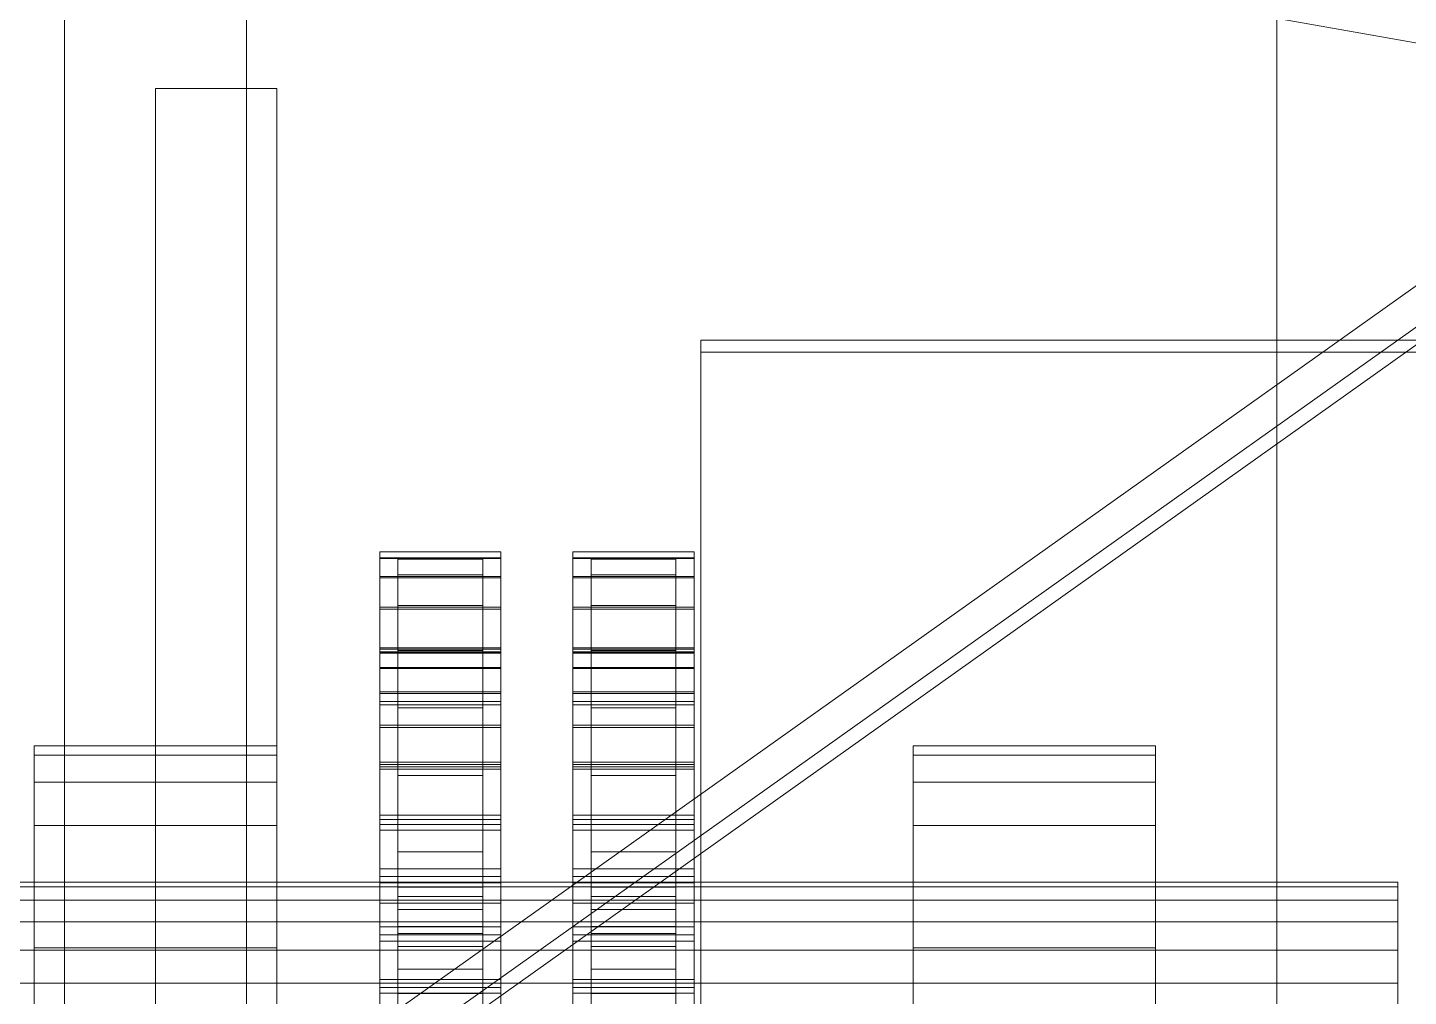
# Model space of a CAD drawing. Header units: millimetres. Extents: x -191664 to 191490, y -197311 to 10263.
# Drawn here: x 1393.9 to 1621.7, y -29789.9 to -29629.9 of the extents above; entities that cross this region are included whole.
import ezdxf

# ---------------------------------------------------------------- set-up
doc = ezdxf.new("R2010")
doc.units = ezdxf.units.MM
for name, color, linetype, lineweight in [('frontal_dos-mix', 7, 'Continuous', 0), ('frontal_secador', 7, 'Continuous', 0), ('frontal_tolva', 7, 'Continuous', 0)]:
    doc.layers.add(name, color=color, linetype=linetype, lineweight=lineweight)

msp = doc.modelspace()

# ---------------------------------------------------------------- linework, layer by layer
at = {"layer": 'frontal_dos-mix', "color": 9, "true_color": 0xb9c5c9}
msp.add_line((1878, -29678.05), (228, -29383.05), dxfattribs=at)
at = {"layer": 'frontal_secador', "color": 253, "true_color": 0xa6b3ba}
msp.add_line((1600, -31975), (1600, -29010), dxfattribs=at)
at = {"layer": 'frontal_secador', "color": 254, "true_color": 0xd8e0dc}
msp.add_line((1400, -31335), (1400, -29065), dxfattribs=at)
at = {"layer": 'frontal_secador', "color": 253, "true_color": 0x9fadb2}
msp.add_line((1400, -30650), (1400, -29065), dxfattribs=at)
at = {"layer": 'frontal_secador', "color": 251, "true_color": 0x536a64}
for p, q in [((1400, -31350), (1400, -29100)), ((1400, -30625), (1400, -29605)), ((1430, -30625), (1430, -29605))]:
    msp.add_line(p, q, dxfattribs=at)
at = {"layer": 'frontal_secador', "color": 9, "true_color": 0xb8c6c1}
for p, q in [((1415, -29640), (1435, -29640)), ((1415, -30590), (1415, -29640)), ((1435, -30590), (1435, -29640))]:
    msp.add_line(p, q, dxfattribs=at)
at = {"layer": 'frontal_secador', "color": 55, "true_color": 0xb9a24b}
for p, q in [((1505, -29681.5), (1632, -29681.5)), ((1505, -29683.5), (1505, -29681.5)), ((1505, -29683.5), (1632, -29683.5)), ((1505, -30183.5), (1505, -29683.5))]:
    msp.add_line(p, q, dxfattribs=at)
at = {"layer": 'frontal_secador', "color": 8, "true_color": 0x657a85}
for p, q in [((1452, -29717.44), (1452, -29716.45)), ((1452, -29716.45), (1472, -29716.45)), ((1452, -29732.32), (1452, -29716.45)), ((1452, -29716.45), (1452, -29717.56)), ((1452, -29720.52), (1452, -29717.44)), ((1452, -29717.44), (1472, -29717.44)), ((1452, -29733.12), (1452, -29717.44)), ((1452, -29717.56), (1472, -29717.56)), ((1452, -29733.21), (1452, -29717.56)), ((1452, -29717.56), (1452, -29720.76)), ((1472, -29716.45), (1472, -29717.44)), ((1472, -29716.45), (1472, -29732.32)), ((1472, -29717.56), (1472, -29716.45)), ((1472, -29717.44), (1472, -29720.52)), ((1472, -29717.44), (1472, -29733.12)), ((1472, -29717.56), (1472, -29733.21)), ((1472, -29720.76), (1472, -29717.56)), ((1483.88, -29717.44), (1483.88, -29716.45)), ((1483.88, -29716.45), (1503.88, -29716.45)), ((1483.88, -29732.32), (1483.88, -29716.45)), ((1483.88, -29716.45), (1483.88, -29717.56)), ((1483.88, -29720.52), (1483.88, -29717.44)), ((1483.88, -29717.44), (1503.88, -29717.44)), ((1483.88, -29733.12), (1483.88, -29717.44)), ((1483.88, -29717.56), (1503.88, -29717.56)), ((1483.88, -29733.21), (1483.88, -29717.56)), ((1483.88, -29717.56), (1483.88, -29720.76)), ((1503.88, -29716.45), (1503.88, -29717.44)), ((1503.88, -29716.45), (1503.88, -29732.32)), ((1503.88, -29717.56), (1503.88, -29716.45)), ((1503.88, -29717.44), (1503.88, -29720.52)), ((1503.88, -29717.44), (1503.88, -29733.12)), ((1503.88, -29717.56), (1503.88, -29733.21)), ((1503.88, -29720.76), (1503.88, -29717.56)), ((1452, -29725.61), (1452, -29720.52)), ((1452, -29720.52), (1472, -29720.52)), ((1452, -29735.56), (1452, -29720.52)), ((1452, -29720.76), (1472, -29720.76)), ((1452, -29735.75), (1452, -29720.76)), ((1452, -29720.76), (1452, -29725.96)), ((1472, -29720.52), (1472, -29725.61)), ((1472, -29720.52), (1472, -29735.56)), ((1472, -29720.76), (1472, -29735.75)), ((1472, -29725.96), (1472, -29720.76)), ((1483.88, -29725.61), (1483.88, -29720.52)), ((1483.88, -29720.52), (1503.88, -29720.52)), ((1483.88, -29735.56), (1483.88, -29720.52)), ((1483.88, -29720.76), (1503.88, -29720.76)), ((1483.88, -29735.75), (1483.88, -29720.76)), ((1483.88, -29720.76), (1483.88, -29725.96)), ((1503.88, -29720.52), (1503.88, -29725.61)), ((1503.88, -29720.52), (1503.88, -29735.56)), ((1503.88, -29720.76), (1503.88, -29735.75)), ((1503.88, -29725.96), (1503.88, -29720.76)), ((1452, -29732.55), (1452, -29725.61)), ((1452, -29725.61), (1472, -29725.61)), ((1452, -29739.6), (1452, -29725.61)), ((1452, -29725.96), (1472, -29725.96)), ((1452, -29739.88), (1452, -29725.96)), ((1452, -29725.96), (1452, -29733)), ((1472, -29725.61), (1472, -29732.55)), ((1472, -29725.61), (1472, -29739.6)), ((1472, -29725.96), (1472, -29739.88)), ((1472, -29733), (1472, -29725.96)), ((1483.88, -29732.55), (1483.88, -29725.61)), ((1483.88, -29725.61), (1503.88, -29725.61)), ((1483.88, -29739.6), (1483.88, -29725.61)), ((1483.88, -29725.96), (1503.88, -29725.96)), ((1483.88, -29739.88), (1483.88, -29725.96)), ((1483.88, -29725.96), (1483.88, -29733)), ((1503.88, -29725.61), (1503.88, -29732.55)), ((1503.88, -29725.61), (1503.88, -29739.6)), ((1503.88, -29725.96), (1503.88, -29739.88)), ((1503.88, -29733), (1503.88, -29725.96)), ((1472, -29732.32), (1452, -29732.32)), ((1452, -29732.32), (1452, -29733.12)), ((1452, -29733.21), (1452, -29732.32)), ((1452, -29741.17), (1452, -29732.55)), ((1452, -29732.55), (1472, -29732.55)), ((1452, -29745.11), (1452, -29732.55)), ((1452, -29733), (1472, -29733)), ((1452, -29745.47), (1452, -29733)), ((1452, -29733), (1452, -29741.71)), ((1472, -29733.12), (1452, -29733.12)), ((1452, -29733.12), (1452, -29735.56)), ((1472, -29733.21), (1452, -29733.21)), ((1452, -29735.75), (1452, -29733.21)), ((1472, -29733.12), (1472, -29732.32)), ((1472, -29732.32), (1472, -29733.21)), ((1472, -29732.55), (1472, -29741.17)), ((1472, -29732.55), (1472, -29745.11)), ((1472, -29733), (1472, -29745.47)), ((1472, -29741.71), (1472, -29733)), ((1472, -29735.56), (1472, -29733.12)), ((1472, -29733.21), (1472, -29735.75)), ((1503.88, -29732.32), (1483.88, -29732.32)), ((1483.88, -29732.32), (1483.88, -29733.12)), ((1483.88, -29733.21), (1483.88, -29732.32)), ((1483.88, -29741.17), (1483.88, -29732.55)), ((1483.88, -29732.55), (1503.88, -29732.55)), ((1483.88, -29745.11), (1483.88, -29732.55)), ((1483.88, -29733), (1503.88, -29733)), ((1483.88, -29745.47), (1483.88, -29733)), ((1483.88, -29733), (1483.88, -29741.71)), ((1503.88, -29733.12), (1483.88, -29733.12)), ((1483.88, -29733.12), (1483.88, -29735.56)), ((1503.88, -29733.21), (1483.88, -29733.21)), ((1483.88, -29735.75), (1483.88, -29733.21)), ((1503.88, -29733.12), (1503.88, -29732.32)), ((1503.88, -29732.32), (1503.88, -29733.21)), ((1503.88, -29732.55), (1503.88, -29741.17)), ((1503.88, -29732.55), (1503.88, -29745.11)), ((1503.88, -29733), (1503.88, -29745.47)), ((1503.88, -29741.71), (1503.88, -29733)), ((1503.88, -29735.56), (1503.88, -29733.12)), ((1503.88, -29733.21), (1503.88, -29735.75)), ((1472, -29735.56), (1452, -29735.56)), ((1452, -29735.56), (1452, -29739.6)), ((1472, -29735.75), (1452, -29735.75)), ((1452, -29739.88), (1452, -29735.75)), ((1472, -29739.6), (1472, -29735.56)), ((1472, -29735.75), (1472, -29739.88)), ((1503.88, -29735.56), (1483.88, -29735.56)), ((1483.88, -29735.56), (1483.88, -29739.6)), ((1503.88, -29735.75), (1483.88, -29735.75)), ((1483.88, -29739.88), (1483.88, -29735.75)), ((1503.88, -29739.6), (1503.88, -29735.56)), ((1503.88, -29735.75), (1503.88, -29739.88)), ((1472, -29739.6), (1452, -29739.6)), ((1452, -29739.6), (1452, -29745.11)), ((1472, -29739.88), (1452, -29739.88)), ((1452, -29745.47), (1452, -29739.88)), ((1452, -29751.22), (1452, -29741.17)), ((1452, -29741.17), (1472, -29741.17)), ((1452, -29751.95), (1452, -29741.17)), ((1472, -29745.11), (1472, -29739.6)), ((1472, -29739.88), (1472, -29745.47)), ((1472, -29741.17), (1472, -29751.22)), ((1472, -29741.17), (1472, -29751.95)), ((1503.88, -29739.6), (1483.88, -29739.6)), ((1483.88, -29739.6), (1483.88, -29745.11)), ((1503.88, -29739.88), (1483.88, -29739.88)), ((1483.88, -29745.47), (1483.88, -29739.88)), ((1483.88, -29751.22), (1483.88, -29741.17)), ((1483.88, -29741.17), (1503.88, -29741.17)), ((1483.88, -29751.95), (1483.88, -29741.17)), ((1503.88, -29745.11), (1503.88, -29739.6)), ((1503.88, -29739.88), (1503.88, -29745.47)), ((1503.88, -29741.17), (1503.88, -29751.22)), ((1503.88, -29741.17), (1503.88, -29751.95)), ((1452, -29741.71), (1472, -29741.71)), ((1452, -29752.38), (1452, -29741.71)), ((1452, -29741.71), (1452, -29751.56)), ((1472, -29741.71), (1472, -29752.38)), ((1472, -29751.56), (1472, -29741.71)), ((1483.88, -29741.71), (1503.88, -29741.71)), ((1483.88, -29752.38), (1483.88, -29741.71)), ((1483.88, -29741.71), (1483.88, -29751.56)), ((1503.88, -29741.71), (1503.88, -29752.38)), ((1503.88, -29751.56), (1503.88, -29741.71)), ((1472, -29745.11), (1452, -29745.11)), ((1452, -29745.11), (1452, -29751.95)), ((1472, -29745.47), (1452, -29745.47)), ((1452, -29752.38), (1452, -29745.47)), ((1472, -29751.95), (1472, -29745.11)), ((1472, -29745.47), (1472, -29752.38)), ((1503.88, -29745.11), (1483.88, -29745.11)), ((1483.88, -29745.11), (1483.88, -29751.95)), ((1503.88, -29745.47), (1483.88, -29745.47)), ((1483.88, -29752.38), (1483.88, -29745.47)), ((1503.88, -29751.95), (1503.88, -29745.11)), ((1503.88, -29745.47), (1503.88, -29752.38)), ((1452, -29762.43), (1452, -29751.22)), ((1452, -29751.22), (1472, -29751.22)), ((1452, -29759.93), (1452, -29751.22)), ((1452, -29751.56), (1452, -29761.47)), ((1472, -29751.56), (1452, -29751.56)), ((1452, -29751.56), (1452, -29760.69)), ((1472, -29751.95), (1452, -29751.95)), ((1452, -29751.95), (1452, -29759.93)), ((1472, -29752.38), (1452, -29752.38)), ((1452, -29760.69), (1452, -29752.38)), ((1472, -29751.22), (1472, -29762.43)), ((1472, -29751.22), (1472, -29759.93)), ((1472, -29761.47), (1472, -29751.56)), ((1472, -29760.69), (1472, -29751.56)), ((1472, -29759.93), (1472, -29751.95)), ((1472, -29752.38), (1472, -29760.69)), ((1483.88, -29762.43), (1483.88, -29751.22)), ((1483.88, -29751.22), (1503.88, -29751.22)), ((1483.88, -29759.93), (1483.88, -29751.22)), ((1483.88, -29751.56), (1483.88, -29761.47)), ((1503.88, -29751.56), (1483.88, -29751.56)), ((1483.88, -29751.56), (1483.88, -29760.69)), ((1503.88, -29751.95), (1483.88, -29751.95)), ((1483.88, -29751.95), (1483.88, -29759.93)), ((1503.88, -29752.38), (1483.88, -29752.38)), ((1483.88, -29760.69), (1483.88, -29752.38)), ((1503.88, -29751.22), (1503.88, -29762.43)), ((1503.88, -29751.22), (1503.88, -29759.93)), ((1503.88, -29761.47), (1503.88, -29751.56)), ((1503.88, -29760.69), (1503.88, -29751.56)), ((1503.88, -29759.93), (1503.88, -29751.95)), ((1503.88, -29752.38), (1503.88, -29760.69)), ((1472, -29759.93), (1452, -29759.93)), ((1452, -29759.93), (1452, -29768.83)), ((1452, -29760.69), (1472, -29760.69)), ((1452, -29770.06), (1452, -29760.69)), ((1452, -29761.47), (1472, -29761.47)), ((1452, -29770.06), (1452, -29761.47)), ((1452, -29761.47), (1452, -29771.11)), ((1472, -29768.83), (1472, -29759.93)), ((1472, -29760.69), (1472, -29770.06)), ((1472, -29761.47), (1472, -29770.06)), ((1472, -29771.11), (1472, -29761.47)), ((1503.88, -29759.93), (1483.88, -29759.93)), ((1483.88, -29759.93), (1483.88, -29768.83)), ((1483.88, -29760.69), (1503.88, -29760.69)), ((1483.88, -29770.06), (1483.88, -29760.69)), ((1483.88, -29761.47), (1503.88, -29761.47)), ((1483.88, -29770.06), (1483.88, -29761.47)), ((1483.88, -29761.47), (1483.88, -29771.11)), ((1503.88, -29768.83), (1503.88, -29759.93)), ((1503.88, -29760.69), (1503.88, -29770.06)), ((1503.88, -29761.47), (1503.88, -29770.06)), ((1503.88, -29771.11), (1503.88, -29761.47)), ((1452, -29774.49), (1452, -29762.43)), ((1452, -29762.43), (1472, -29762.43)), ((1452, -29768.83), (1452, -29762.43)), ((1472, -29762.43), (1472, -29774.49)), ((1472, -29762.43), (1472, -29768.83)), ((1483.88, -29774.49), (1483.88, -29762.43)), ((1483.88, -29762.43), (1503.88, -29762.43)), ((1483.88, -29768.83), (1483.88, -29762.43)), ((1503.88, -29762.43), (1503.88, -29774.49)), ((1503.88, -29762.43), (1503.88, -29768.83)), ((1472, -29768.83), (1452, -29768.83)), ((1452, -29768.83), (1452, -29778.41)), ((1472, -29770.06), (1452, -29770.06)), ((1452, -29779.7), (1452, -29770.06)), ((1472, -29778.41), (1472, -29768.83)), ((1472, -29770.06), (1472, -29779.7)), ((1503.88, -29768.83), (1483.88, -29768.83)), ((1483.88, -29768.83), (1483.88, -29778.41)), ((1503.88, -29770.06), (1483.88, -29770.06)), ((1483.88, -29779.7), (1483.88, -29770.06)), ((1503.88, -29778.41), (1503.88, -29768.83)), ((1503.88, -29770.06), (1503.88, -29779.7)), ((1452, -29771.11), (1472, -29771.11)), ((1452, -29779.7), (1452, -29771.11)), ((1452, -29771.11), (1452, -29780.75)), ((1472, -29771.11), (1472, -29779.7)), ((1472, -29780.75), (1472, -29771.11)), ((1483.88, -29771.11), (1503.88, -29771.11)), ((1483.88, -29779.7), (1483.88, -29771.11)), ((1483.88, -29771.11), (1483.88, -29780.75)), ((1503.88, -29771.11), (1503.88, -29779.7)), ((1503.88, -29780.75), (1503.88, -29771.11)), ((1452, -29787.07), (1452, -29774.49)), ((1452, -29774.49), (1472, -29774.49)), ((1452, -29778.41), (1452, -29774.49)), ((1472, -29774.49), (1472, -29787.07)), ((1472, -29774.49), (1472, -29778.41)), ((1483.88, -29787.07), (1483.88, -29774.49)), ((1483.88, -29774.49), (1503.88, -29774.49)), ((1483.88, -29778.41), (1483.88, -29774.49)), ((1503.88, -29774.49), (1503.88, -29787.07)), ((1503.88, -29774.49), (1503.88, -29778.41)), ((1472, -29778.41), (1452, -29778.41)), ((1452, -29778.41), (1452, -29788.4)), ((1472, -29779.7), (1452, -29779.7)), ((1452, -29789.33), (1452, -29779.7)), ((1472, -29788.4), (1472, -29778.41)), ((1472, -29779.7), (1472, -29789.33)), ((1503.88, -29778.41), (1483.88, -29778.41)), ((1483.88, -29778.41), (1483.88, -29788.4)), ((1503.88, -29779.7), (1483.88, -29779.7)), ((1483.88, -29789.33), (1483.88, -29779.7)), ((1503.88, -29788.4), (1503.88, -29778.41)), ((1503.88, -29779.7), (1503.88, -29789.33)), ((1452, -29780.75), (1472, -29780.75)), ((1452, -29789.33), (1452, -29780.75)), ((1452, -29780.75), (1452, -29790.39)), ((1472, -29780.75), (1472, -29789.33)), ((1472, -29790.39), (1472, -29780.75)), ((1483.88, -29780.75), (1503.88, -29780.75)), ((1483.88, -29789.33), (1483.88, -29780.75)), ((1483.88, -29780.75), (1483.88, -29790.39)), ((1503.88, -29780.75), (1503.88, -29789.33)), ((1503.88, -29790.39), (1503.88, -29780.75)), ((1452, -29799.83), (1452, -29787.07)), ((1452, -29787.07), (1472, -29787.07)), ((1452, -29788.4), (1452, -29787.07)), ((1472, -29788.4), (1452, -29788.4)), ((1452, -29788.4), (1452, -29798.53)), ((1472, -29787.07), (1472, -29799.83)), ((1472, -29787.07), (1472, -29788.4)), ((1472, -29798.53), (1472, -29788.4)), ((1483.88, -29799.83), (1483.88, -29787.07)), ((1483.88, -29787.07), (1503.88, -29787.07)), ((1483.88, -29788.4), (1483.88, -29787.07)), ((1503.88, -29788.4), (1483.88, -29788.4)), ((1483.88, -29788.4), (1483.88, -29798.53)), ((1503.88, -29787.07), (1503.88, -29799.83)), ((1503.88, -29787.07), (1503.88, -29788.4)), ((1503.88, -29798.53), (1503.88, -29788.4)), ((1472, -29789.33), (1452, -29789.33)), ((1452, -29798.97), (1452, -29789.33)), ((1472, -29789.33), (1472, -29798.97)), ((1503.88, -29789.33), (1483.88, -29789.33)), ((1483.88, -29798.97), (1483.88, -29789.33)), ((1503.88, -29789.33), (1503.88, -29798.97))]:
    msp.add_line(p, q, dxfattribs=at)
at = {"layer": 'frontal_secador', "color": 252, "true_color": 0x8ba19a}
for p, q in [((1455, -29720.29), (1455, -29717.71)), ((1455, -29717.71), (1469, -29717.71)), ((1455, -29771.1), (1455, -29717.71)), ((1469, -29717.71), (1469, -29720.29)), ((1469, -29717.71), (1469, -29771.1)), ((1486.88, -29720.29), (1486.88, -29717.71)), ((1486.88, -29717.71), (1500.88, -29717.71)), ((1486.88, -29771.1), (1486.88, -29717.71)), ((1500.88, -29717.71), (1500.88, -29720.29)), ((1500.88, -29717.71), (1500.88, -29771.1)), ((1455, -29725.36), (1455, -29720.29)), ((1455, -29720.29), (1469, -29720.29)), ((1455, -29771.86), (1455, -29720.29)), ((1469, -29720.29), (1469, -29725.36)), ((1469, -29720.29), (1469, -29771.86)), ((1486.88, -29725.36), (1486.88, -29720.29)), ((1486.88, -29720.29), (1500.88, -29720.29)), ((1486.88, -29771.86), (1486.88, -29720.29)), ((1500.88, -29720.29), (1500.88, -29725.36)), ((1500.88, -29720.29), (1500.88, -29771.86)), ((1455, -29732.76), (1455, -29725.36)), ((1455, -29725.36), (1469, -29725.36)), ((1455, -29773.36), (1455, -29725.36)), ((1469, -29725.36), (1469, -29732.76)), ((1469, -29725.36), (1469, -29773.36)), ((1486.88, -29732.76), (1486.88, -29725.36)), ((1486.88, -29725.36), (1500.88, -29725.36)), ((1486.88, -29773.36), (1486.88, -29725.36)), ((1500.88, -29725.36), (1500.88, -29732.76)), ((1500.88, -29725.36), (1500.88, -29773.36)), ((1455, -29742.22), (1455, -29732.76)), ((1455, -29732.76), (1469, -29732.76)), ((1455, -29775.54), (1455, -29732.76)), ((1469, -29732.76), (1469, -29742.22)), ((1469, -29732.76), (1469, -29775.54)), ((1486.88, -29742.22), (1486.88, -29732.76)), ((1486.88, -29732.76), (1500.88, -29732.76)), ((1486.88, -29775.54), (1486.88, -29732.76)), ((1500.88, -29732.76), (1500.88, -29742.22)), ((1500.88, -29732.76), (1500.88, -29775.54)), ((1455, -29753.43), (1455, -29742.22)), ((1455, -29742.22), (1469, -29742.22)), ((1455, -29778.34), (1455, -29742.22)), ((1469, -29742.22), (1469, -29753.43)), ((1469, -29742.22), (1469, -29778.34)), ((1486.88, -29753.43), (1486.88, -29742.22)), ((1486.88, -29742.22), (1500.88, -29742.22)), ((1486.88, -29778.34), (1486.88, -29742.22)), ((1500.88, -29742.22), (1500.88, -29753.43)), ((1500.88, -29742.22), (1500.88, -29778.34)), ((1395, -29750.03), (1395, -29748.5)), ((1395, -29748.5), (1435, -29748.5)), ((1395, -29771), (1395, -29748.5)), ((1395, -29754.53), (1395, -29750.03)), ((1395, -29750.03), (1435, -29750.03)), ((1395, -29771.77), (1395, -29750.03)), ((1435, -29748.5), (1435, -29750.03)), ((1435, -29748.5), (1435, -29771)), ((1435, -29750.03), (1435, -29754.53)), ((1435, -29750.03), (1435, -29771.77)), ((1540, -29750.03), (1540, -29748.5)), ((1540, -29748.5), (1580, -29748.5)), ((1540, -29771), (1540, -29748.5)), ((1540, -29754.53), (1540, -29750.03)), ((1540, -29750.03), (1580, -29750.03)), ((1540, -29771.77), (1540, -29750.03)), ((1580, -29748.5), (1580, -29750.03)), ((1580, -29748.5), (1580, -29771)), ((1580, -29750.03), (1580, -29754.53)), ((1580, -29750.03), (1580, -29771.77)), ((1395, -29761.68), (1395, -29754.53)), ((1395, -29754.53), (1435, -29754.53)), ((1395, -29774.01), (1395, -29754.53)), ((1435, -29754.53), (1435, -29761.68)), ((1435, -29754.53), (1435, -29774.01)), ((1455, -29766), (1455, -29753.43)), ((1455, -29753.43), (1469, -29753.43)), ((1455, -29781.66), (1455, -29753.43)), ((1469, -29753.43), (1469, -29766)), ((1469, -29753.43), (1469, -29781.66)), ((1486.88, -29766), (1486.88, -29753.43)), ((1486.88, -29753.43), (1500.88, -29753.43)), ((1486.88, -29781.66), (1486.88, -29753.43)), ((1500.88, -29753.43), (1500.88, -29766)), ((1500.88, -29753.43), (1500.88, -29781.66)), ((1540, -29761.68), (1540, -29754.53)), ((1540, -29754.53), (1580, -29754.53)), ((1540, -29774.01), (1540, -29754.53)), ((1580, -29754.53), (1580, -29761.68)), ((1580, -29754.53), (1580, -29774.01)), ((1395, -29771), (1395, -29761.68)), ((1395, -29761.68), (1435, -29761.68)), ((1395, -29777.59), (1395, -29761.68)), ((1435, -29761.68), (1435, -29771)), ((1435, -29761.68), (1435, -29777.59)), ((1540, -29771), (1540, -29761.68)), ((1540, -29761.68), (1580, -29761.68)), ((1540, -29777.59), (1540, -29761.68)), ((1580, -29761.68), (1580, -29771)), ((1580, -29761.68), (1580, -29777.59)), ((1455, -29779.51), (1455, -29766)), ((1455, -29766), (1469, -29766)), ((1455, -29785.37), (1455, -29766)), ((1469, -29766), (1469, -29779.51)), ((1469, -29766), (1469, -29785.37)), ((1486.88, -29779.51), (1486.88, -29766)), ((1486.88, -29766), (1500.88, -29766)), ((1486.88, -29785.37), (1486.88, -29766)), ((1500.88, -29766), (1500.88, -29779.51)), ((1500.88, -29766), (1500.88, -29785.37)), ((1395, -29781.85), (1395, -29771)), ((1395, -29771), (1435, -29771)), ((1395, -29782.25), (1395, -29771)), ((1395, -29771), (1395, -29771.77)), ((1395, -29771.77), (1395, -29774.01)), ((1435, -29771.77), (1395, -29771.77)), ((1435, -29771), (1435, -29781.85)), ((1435, -29771), (1435, -29782.25)), ((1435, -29771.77), (1435, -29771)), ((1435, -29774.01), (1435, -29771.77)), ((1455, -29771.1), (1455, -29771.86)), ((1469, -29771.1), (1455, -29771.1)), ((1455, -29771.86), (1455, -29773.36)), ((1469, -29771.86), (1455, -29771.86)), ((1469, -29771.86), (1469, -29771.1)), ((1469, -29773.36), (1469, -29771.86)), ((1486.88, -29771.1), (1486.88, -29771.86)), ((1500.88, -29771.1), (1486.88, -29771.1)), ((1486.88, -29771.86), (1486.88, -29773.36)), ((1500.88, -29771.86), (1486.88, -29771.86)), ((1500.88, -29771.86), (1500.88, -29771.1)), ((1500.88, -29773.36), (1500.88, -29771.86)), ((1540, -29781.85), (1540, -29771)), ((1540, -29771), (1580, -29771)), ((1540, -29782.25), (1540, -29771)), ((1540, -29771), (1540, -29771.77)), ((1540, -29771.77), (1540, -29774.01)), ((1580, -29771.77), (1540, -29771.77)), ((1580, -29771), (1580, -29781.85)), ((1580, -29771), (1580, -29782.25)), ((1580, -29771.77), (1580, -29771)), ((1580, -29774.01), (1580, -29771.77)), ((1395, -29774.01), (1395, -29777.59)), ((1435, -29774.01), (1395, -29774.01)), ((1435, -29777.59), (1435, -29774.01)), ((1455, -29773.36), (1455, -29775.54)), ((1469, -29773.36), (1455, -29773.36)), ((1469, -29775.54), (1469, -29773.36)), ((1486.88, -29773.36), (1486.88, -29775.54)), ((1500.88, -29773.36), (1486.88, -29773.36)), ((1500.88, -29775.54), (1500.88, -29773.36)), ((1540, -29774.01), (1540, -29777.59)), ((1580, -29774.01), (1540, -29774.01)), ((1580, -29777.59), (1580, -29774.01)), ((1395, -29777.59), (1395, -29782.25)), ((1435, -29777.59), (1395, -29777.59)), ((1435, -29782.25), (1435, -29777.59)), ((1455, -29775.54), (1455, -29778.34)), ((1469, -29775.54), (1455, -29775.54)), ((1469, -29778.34), (1469, -29775.54)), ((1486.88, -29775.54), (1486.88, -29778.34)), ((1500.88, -29775.54), (1486.88, -29775.54)), ((1500.88, -29778.34), (1500.88, -29775.54)), ((1540, -29777.59), (1540, -29782.25)), ((1580, -29777.59), (1540, -29777.59)), ((1580, -29782.25), (1580, -29777.59)), ((1455, -29778.34), (1455, -29781.66)), ((1469, -29778.34), (1455, -29778.34)), ((1455, -29793.5), (1455, -29779.51)), ((1455, -29779.51), (1469, -29779.51)), ((1455, -29789.37), (1455, -29779.51)), ((1469, -29781.66), (1469, -29778.34)), ((1469, -29779.51), (1469, -29793.5)), ((1469, -29779.51), (1469, -29789.37)), ((1486.88, -29778.34), (1486.88, -29781.66)), ((1500.88, -29778.34), (1486.88, -29778.34)), ((1486.88, -29793.5), (1486.88, -29779.51)), ((1486.88, -29779.51), (1500.88, -29779.51)), ((1486.88, -29789.37), (1486.88, -29779.51)), ((1500.88, -29781.66), (1500.88, -29778.34)), ((1500.88, -29779.51), (1500.88, -29793.5)), ((1500.88, -29779.51), (1500.88, -29789.37)), ((1395, -29793.5), (1395, -29781.85)), ((1395, -29781.85), (1435, -29781.85)), ((1395, -29787.68), (1395, -29781.85)), ((1395, -29782.25), (1395, -29787.68)), ((1435, -29782.25), (1395, -29782.25)), ((1435, -29781.85), (1435, -29793.5)), ((1435, -29781.85), (1435, -29787.68)), ((1435, -29787.68), (1435, -29782.25)), ((1455, -29781.66), (1455, -29785.37)), ((1469, -29781.66), (1455, -29781.66)), ((1469, -29785.37), (1469, -29781.66)), ((1486.88, -29781.66), (1486.88, -29785.37)), ((1500.88, -29781.66), (1486.88, -29781.66)), ((1500.88, -29785.37), (1500.88, -29781.66)), ((1540, -29793.5), (1540, -29781.85)), ((1540, -29781.85), (1580, -29781.85)), ((1540, -29787.68), (1540, -29781.85)), ((1540, -29782.25), (1540, -29787.68)), ((1580, -29782.25), (1540, -29782.25)), ((1580, -29781.85), (1580, -29793.5)), ((1580, -29781.85), (1580, -29787.68)), ((1580, -29787.68), (1580, -29782.25)), ((1455, -29785.37), (1455, -29789.37)), ((1469, -29785.37), (1455, -29785.37)), ((1469, -29789.37), (1469, -29785.37)), ((1486.88, -29785.37), (1486.88, -29789.37)), ((1500.88, -29785.37), (1486.88, -29785.37)), ((1500.88, -29789.37), (1500.88, -29785.37)), ((1395, -29787.68), (1395, -29793.5)), ((1435, -29787.68), (1395, -29787.68)), ((1435, -29793.5), (1435, -29787.68)), ((1540, -29787.68), (1540, -29793.5)), ((1580, -29787.68), (1540, -29787.68)), ((1580, -29793.5), (1580, -29787.68)), ((1455, -29789.37), (1455, -29793.5)), ((1469, -29789.37), (1455, -29789.37)), ((1469, -29793.5), (1469, -29789.37)), ((1486.88, -29789.37), (1486.88, -29793.5)), ((1500.88, -29789.37), (1486.88, -29789.37)), ((1500.88, -29793.5), (1500.88, -29789.37))]:
    msp.add_line(p, q, dxfattribs=at)
at = {"layer": 'frontal_secador', "color": 9, "true_color": 0xbcc6c9}
for p, q in [((1620, -29771), (1360, -29771)), ((1620, -29771.77), (1360, -29771.77)), ((1620, -29771.77), (1620, -29771)), ((1620, -29774.01), (1620, -29771.77)), ((1620, -29774.01), (1360, -29774.01)), ((1620, -29777.59), (1620, -29774.01)), ((1620, -29777.59), (1360, -29777.59)), ((1620, -29782.25), (1620, -29777.59)), ((1620, -29782.25), (1360, -29782.25)), ((1620, -29787.68), (1620, -29782.25)), ((1620, -29787.68), (1360, -29787.68)), ((1620, -29793.5), (1620, -29787.68))]:
    msp.add_line(p, q, dxfattribs=at)
at = {"layer": 'frontal_tolva', "color": 252, "true_color": 0x818b94}
for p, q in [((1725, -29600), (600, -30400)), ((600, -30406.85), (1725, -29606.85)), ((604.64, -30406.52), (1729.64, -29606.52))]:
    msp.add_line(p, q, dxfattribs=at)

doc.saveas('drawing.dxf')
